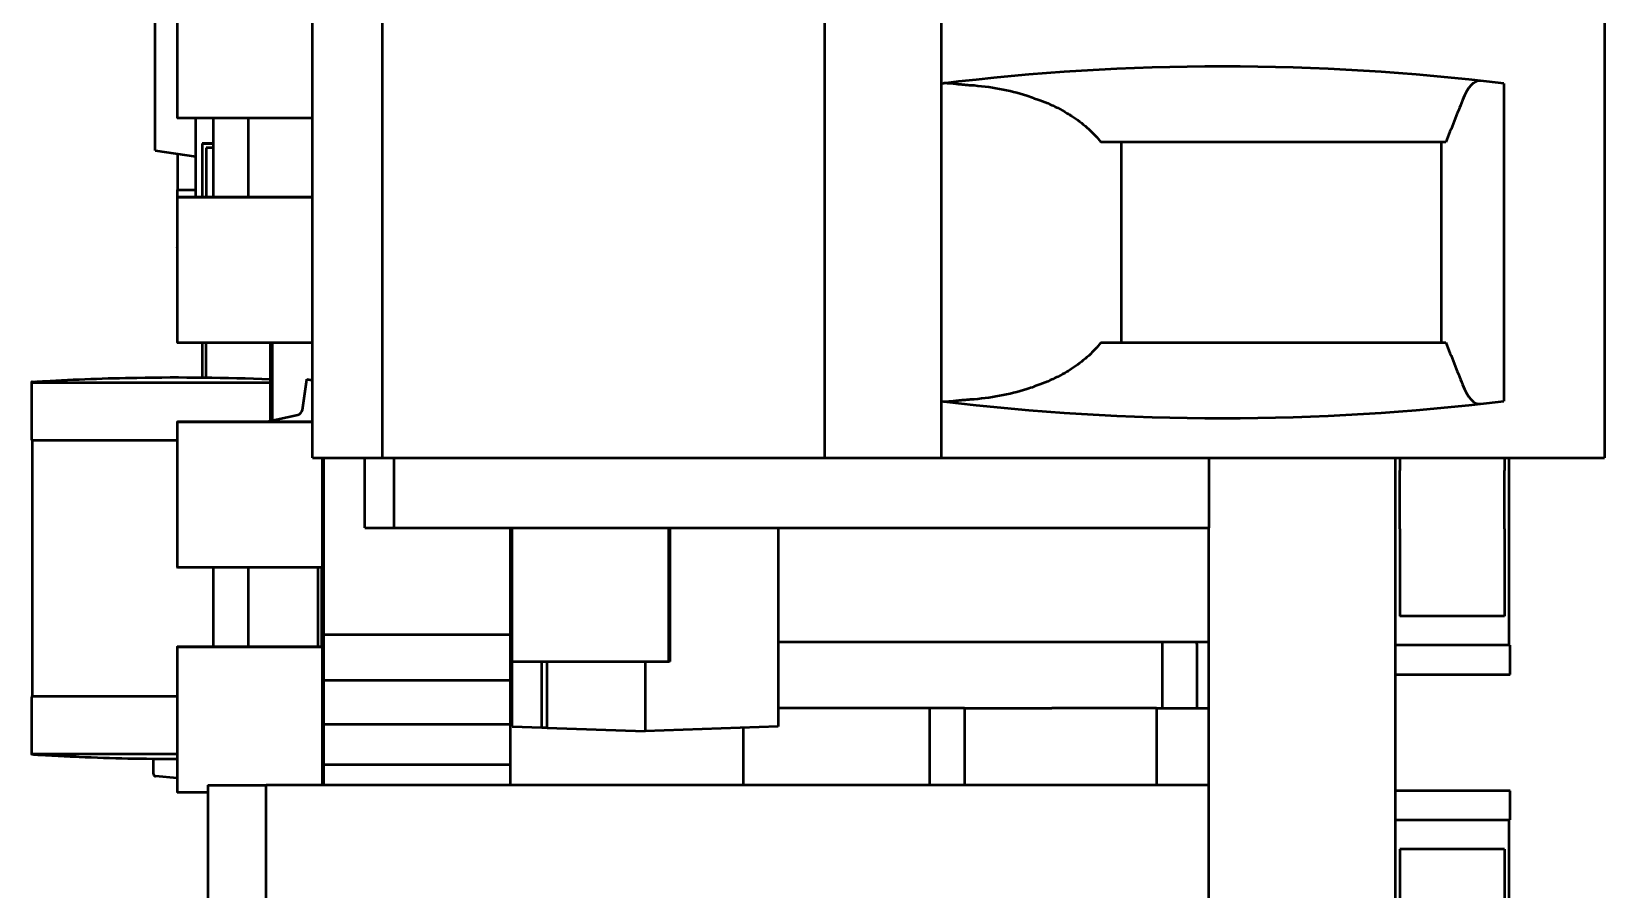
# Model space of a CAD drawing. Header units: millimetres. Extents: x 3100 to 5091, y 868 to 1900.
# Drawn here: x 3466.42 to 3479.94, y 1645.03 to 1652.4 of the extents above; entities that cross this region are included whole.
import ezdxf

# ---------------------------------------------------------------- set-up
doc = ezdxf.new("R2010")
doc.units = ezdxf.units.MM
doc.header["$LTSCALE"] = 1.8
doc.layers.add('외형선(ISO)', color=7, linetype='Continuous', lineweight=50)

msp = doc.modelspace()

# ---------------------------------------------------------------- linework, layer by layer
at = {"layer": '외형선(ISO)'}
for p, q in [((3468.84, 1648.736), (3468.84, 1662.936)), ((3469.44, 1648.736), (3469.44, 1662.936)), ((3473.24, 1648.736), (3473.24, 1662.936)), ((3474.24, 1662.936), (3474.24, 1648.736)), ((3479.94, 1662.936), (3479.94, 1648.736)), ((3467.675, 1652.9), (3467.675, 1651.66)), ((3467.487, 1651.374), (3467.487, 1652.813)), ((3479.076, 1651.95), (3479.076, 1649.223)), ((3467.68, 1651.655), (3468.84, 1651.655)), ((3467.837, 1650.975), (3467.837, 1651.655)), ((3467.987, 1650.975), (3467.987, 1651.655)), ((3468.287, 1651.655), (3468.287, 1650.975)), ((3467.487, 1651.374), (3467.837, 1651.325)), ((3467.89, 1651.435), (3467.987, 1651.435)), ((3467.89, 1651.435), (3467.89, 1651.434)), ((3467.987, 1651.434), (3467.89, 1651.434)), ((3467.89, 1651.434), (3467.89, 1650.975)), ((3467.89, 1651.434), (3467.89, 1651.434)), ((3467.925, 1651.399), (3467.925, 1650.975)), ((3467.925, 1651.399), (3467.925, 1651.399)), ((3467.987, 1651.399), (3467.925, 1651.399)), ((3467.987, 1651.399), (3467.925, 1651.399)), ((3475.79, 1649.726), (3475.79, 1651.446)), ((3478.54, 1649.726), (3478.54, 1651.446)), ((3467.68, 1651.347), (3467.68, 1651.036)), ((3467.675, 1651.031), (3467.675, 1650.97)), ((3467.675, 1651.031), (3467.675, 1651.031)), ((3467.675, 1650.97), (3467.675, 1649.73)), ((3467.837, 1651.036), (3467.68, 1651.036)), ((3468.84, 1650.975), (3467.68, 1650.975)), ((3467.68, 1650.975), (3467.68, 1650.975)), ((3467.68, 1650.975), (3468.84, 1650.975)), ((3467.68, 1649.725), (3468.84, 1649.725)), ((3467.89, 1649.725), (3467.89, 1649.427)), ((3467.925, 1649.426), (3467.925, 1649.725)), ((3468.475, 1649.725), (3468.475, 1649.053)), ((3468.495, 1649.058), (3468.495, 1649.725)), ((3466.425, 1649.383), (3466.425, 1649.382)), ((3466.425, 1649.382), (3466.425, 1648.892)), ((3466.43, 1649.382), (3468.475, 1649.382)), ((3468.752, 1649.148), (3468.789, 1649.41)), ((3468.789, 1649.411), (3468.84, 1649.403)), ((3468.789, 1649.41), (3468.789, 1649.411)), ((3468.789, 1649.411), (3468.84, 1649.403)), ((3468.789, 1649.411), (3468.789, 1649.411)), ((3468.789, 1649.411), (3468.84, 1649.403)), ((3468.789, 1649.411), (3468.789, 1649.411)), ((3468.789, 1649.411), (3468.84, 1649.404)), ((3468.789, 1649.411), (3468.789, 1649.411)), ((3468.789, 1649.411), (3468.84, 1649.404)), ((3468.789, 1649.411), (3468.789, 1649.411)), ((3468.789, 1649.41), (3468.84, 1649.403)), ((3468.789, 1649.41), (3468.789, 1649.41)), ((3468.789, 1649.41), (3468.84, 1649.403)), ((3468.789, 1649.41), (3468.84, 1649.403)), ((3468.789, 1649.41), (3468.789, 1649.41)), ((3468.437, 1649.045), (3468.713, 1649.106)), ((3468.437, 1649.045), (3468.713, 1649.106)), ((3468.437, 1649.045), (3468.713, 1649.106)), ((3468.438, 1649.045), (3468.713, 1649.106)), ((3468.438, 1649.045), (3468.713, 1649.106)), ((3468.438, 1649.045), (3468.713, 1649.106)), ((3468.438, 1649.045), (3468.713, 1649.106)), ((3468.439, 1649.045), (3468.713, 1649.106)), ((3467.675, 1649.04), (3467.675, 1647.8)), ((3468.84, 1649.045), (3467.68, 1649.045)), ((3467.68, 1649.045), (3468.84, 1649.045)), ((3467.68, 1649.045), (3467.68, 1649.045)), ((3468.168, 1649.04), (3468.168, 1649.04)), ((3468.432, 1649.04), (3468.432, 1649.04)), ((3468.436, 1649.045), (3468.436, 1649.045)), ((3468.437, 1649.045), (3468.437, 1649.045)), ((3468.437, 1649.045), (3468.437, 1649.045)), ((3468.437, 1649.045), (3468.437, 1649.045)), ((3468.437, 1649.045), (3468.437, 1649.045)), ((3468.438, 1649.045), (3468.438, 1649.045)), ((3468.438, 1649.045), (3468.438, 1649.045)), ((3468.438, 1649.045), (3468.438, 1649.045)), ((3466.43, 1648.887), (3467.675, 1648.887)), ((3466.43, 1648.887), (3466.43, 1646.687)), ((3468.84, 1648.736), (3469.14, 1648.736)), ((3468.925, 1647.8), (3468.925, 1648.736)), ((3468.937, 1647.216), (3468.937, 1648.736)), ((3469.14, 1648.736), (3469.44, 1648.736)), ((3469.29, 1648.136), (3469.29, 1648.736)), ((3469.44, 1648.736), (3473.24, 1648.736)), ((3469.54, 1648.136), (3469.54, 1648.736)), ((3473.24, 1648.736), (3473.74, 1648.736)), ((3473.74, 1648.736), (3473.94, 1648.736)), ((3473.94, 1648.736), (3474.24, 1648.736)), ((3474.24, 1648.736), (3479.94, 1648.736)), ((3476.54, 1648.736), (3476.54, 1648.136)), ((3478.14, 1648.736), (3478.14, 1631.426)), ((3478.18, 1648.736), (3478.18, 1648.626)), ((3479.08, 1648.736), (3479.08, 1648.626)), ((3479.12, 1647.126), (3479.12, 1648.736)), ((3478.18, 1648.126), (3478.18, 1648.626)), ((3479.08, 1648.126), (3479.08, 1648.626)), ((3469.29, 1648.136), (3469.54, 1648.136)), ((3469.54, 1648.136), (3469.64, 1648.136)), ((3469.64, 1648.136), (3476.54, 1648.136)), ((3470.54, 1647.216), (3470.54, 1648.136)), ((3470.555, 1646.986), (3470.555, 1648.136)), ((3471.902, 1646.986), (3471.902, 1648.136)), ((3471.911, 1646.986), (3471.911, 1648.136)), ((3472.841, 1648.136), (3472.841, 1646.429)), ((3476.54, 1645.926), (3476.54, 1648.136)), ((3478.18, 1648.126), (3478.18, 1647.376)), ((3479.08, 1648.126), (3479.08, 1647.376)), ((3468.92, 1647.795), (3467.68, 1647.795)), ((3467.987, 1647.114), (3467.987, 1647.795)), ((3468.287, 1647.795), (3468.287, 1647.114)), ((3468.887, 1647.114), (3468.887, 1647.795)), ((3468.888, 1647.114), (3468.888, 1647.795)), ((3468.92, 1647.114), (3468.92, 1647.795)), ((3479.08, 1647.376), (3478.18, 1647.376)), ((3470.54, 1647.216), (3468.937, 1647.216)), ((3468.937, 1646.824), (3468.937, 1647.216)), ((3470.54, 1646.824), (3470.54, 1647.216)), ((3467.675, 1647.109), (3467.675, 1645.869)), ((3468.92, 1647.114), (3467.68, 1647.114)), ((3467.68, 1647.114), (3467.68, 1647.114)), ((3467.68, 1647.114), (3468.92, 1647.114)), ((3468.92, 1647.114), (3468.92, 1647.114)), ((3468.925, 1645.926), (3468.925, 1647.109)), ((3470.54, 1647.156), (3470.555, 1647.156)), ((3472.841, 1647.156), (3476.54, 1647.156)), ((3476.14, 1647.156), (3476.14, 1646.586)), ((3476.44, 1646.586), (3476.44, 1647.131)), ((3479.128, 1647.126), (3478.14, 1647.126)), ((3479.128, 1646.876), (3479.128, 1647.126)), ((3470.555, 1646.429), (3470.555, 1646.986)), ((3470.809, 1646.42), (3470.809, 1646.985)), ((3470.854, 1646.418), (3470.854, 1646.985)), ((3471.597, 1646.985), (3470.86, 1646.985)), ((3471.698, 1646.985), (3471.698, 1646.389)), ((3471.911, 1646.986), (3471.902, 1646.986)), ((3470.54, 1646.824), (3468.937, 1646.824)), ((3468.937, 1646.447), (3468.937, 1646.824)), ((3470.54, 1646.447), (3470.54, 1646.824)), ((3478.14, 1646.876), (3479.128, 1646.876)), ((3466.425, 1646.683), (3466.425, 1646.682)), ((3466.425, 1646.682), (3466.425, 1646.192)), ((3467.675, 1646.687), (3466.43, 1646.687)), ((3474.14, 1646.586), (3472.841, 1646.586)), ((3474.44, 1646.586), (3474.14, 1646.586)), ((3474.14, 1646.586), (3474.14, 1645.926)), ((3474.44, 1646.586), (3475.19, 1646.586)), ((3474.44, 1646.586), (3474.44, 1645.926)), ((3476.09, 1646.586), (3475.19, 1646.586)), ((3476.09, 1646.586), (3476.54, 1646.586)), ((3476.09, 1646.586), (3476.09, 1645.926)), ((3470.54, 1646.447), (3468.937, 1646.447)), ((3468.937, 1646.1), (3468.937, 1646.447)), ((3470.54, 1646.1), (3470.54, 1646.447)), ((3470.555, 1646.429), (3470.809, 1646.42)), ((3470.809, 1646.42), (3470.828, 1646.419)), ((3470.828, 1646.419), (3470.837, 1646.419)), ((3470.837, 1646.419), (3470.854, 1646.418)), ((3470.854, 1646.418), (3471.698, 1646.389)), ((3472.841, 1646.429), (3471.698, 1646.389)), ((3472.54, 1646.418), (3472.54, 1645.926)), ((3467.675, 1646.192), (3466.43, 1646.192)), ((3467.472, 1646.192), (3467.472, 1646.192)), ((3467.472, 1646.021), (3467.472, 1646.149)), ((3470.54, 1646.1), (3468.937, 1646.1)), ((3468.937, 1645.926), (3468.937, 1646.1)), ((3470.54, 1645.926), (3470.54, 1646.1)), ((3467.675, 1645.985), (3467.49, 1646.001)), ((3467.68, 1645.864), (3467.94, 1645.864)), ((3467.94, 1645.926), (3467.94, 1644.926)), ((3467.94, 1645.926), (3468.44, 1645.926)), ((3468.44, 1644.926), (3468.44, 1645.926)), ((3476.54, 1645.926), (3468.44, 1645.926)), ((3476.54, 1633.926), (3476.54, 1645.926)), ((3479.128, 1645.876), (3478.14, 1645.876)), ((3479.128, 1645.626), (3479.128, 1645.876)), ((3478.14, 1645.626), (3479.128, 1645.626)), ((3479.12, 1643.126), (3479.12, 1645.626)), ((3479.08, 1645.376), (3478.18, 1645.376)), ((3478.18, 1645.376), (3478.18, 1644.626)), ((3479.08, 1645.376), (3479.08, 1644.626))]:
    msp.add_line(p, q, dxfattribs=at)
for centre, radius, start, end in [((3476.66, 1632.096), 20, 83.062, 96.9498), ((3467.68, 1651.66), 0.005, 180, 270.0199), ((3467.68, 1651.031), 0.005, 90, 180), ((3467.68, 1649.73), 0.005, 180, 270.0199), ((3476.66, 1669.076), 20, 263.0502, 276.938), ((3468.703, 1649.155), 0.05, 282.5361, 352), ((3468.703, 1649.155), 0.05, 282.5361, 352), ((3468.703, 1649.155), 0.05, 282.5361, 352), ((3468.703, 1649.155), 0.05, 282.5361, 352), ((3468.703, 1649.155), 0.05, 282.5361, 352), ((3468.703, 1649.155), 0.05, 282.5361, 352), ((3468.703, 1649.155), 0.05, 282.5361, 352), ((3468.703, 1649.155), 0.05, 282.5361, 352), ((3467.68, 1649.04), 0.005, 90, 180.0142), ((3466.43, 1648.892), 0.005, 180, 270), ((3476.39, 1647.131), 0.05, 0, 30), ((3466.43, 1646.683), 0.005, 90, 180), ((3468.92, 1646.683), 0.005, 0, 3.8273), ((3467.492, 1646.021), 0.02, 180, 265), ((3467.68, 1645.869), 0.005, 180, 270.0199)]:
    msp.add_arc(centre, radius, start, end, dxfattribs=at)
for centre, major_axis, ratio, start_param, end_param in [((3474.08, 1650.825), (-1.662, -0.285), 0.648616, 4.035739, 4.353534), ((3478.873, 1650.967), (-0.008, 1.007), 0.265469, 6.251531, 6.862917), ((3467.412, 1632.096), (-22.877, 0), 0.914642, 4.372426, 4.375396), ((4695.572, 416.559), (-1229.142, 1232.83), 0.000134, 6.282602, 6.283038), ((3467.412, 1669.076), (-22.877, 0), 0.914642, 1.907789, 1.910759), ((3478.873, 1650.206), (-0.008, -1.007), 0.265469, 5.703454, 6.31484), ((3474.08, 1650.348), (-1.662, 0.285), 0.648616, 1.929651, 2.247447), ((3470.86, 1646.986), (-0.305, 0), 0.00019, 0, 1.570796), ((3471.597, 1646.986), (0.305, 0), 0.00019, 4.712389, 6.283185), ((4695.621, 2876.966), (-1229.191, -1230.779), 0.000134, 0.000148, 0.000578)]:
    msp.add_ellipse(centre, major_axis=major_axis, ratio=ratio, start_param=start_param, end_param=end_param, dxfattribs=at)
for points, knots in [([(3474.49, 1651.934), (3474.476, 1651.935), (3474.463, 1651.936), (3474.45, 1651.937), (3474.444, 1651.938), (3474.437, 1651.938), (3474.431, 1651.939), (3474.425, 1651.94), (3474.419, 1651.94), (3474.413, 1651.941), (3474.401, 1651.942), (3474.389, 1651.943), (3474.378, 1651.944), (3474.367, 1651.946), (3474.357, 1651.947), (3474.347, 1651.948), (3474.337, 1651.949), (3474.328, 1651.95), (3474.319, 1651.95), (3474.315, 1651.951), (3474.311, 1651.951), (3474.307, 1651.951), (3474.303, 1651.952), (3474.299, 1651.952), (3474.296, 1651.952), (3474.288, 1651.953), (3474.282, 1651.953), (3474.276, 1651.953), (3474.27, 1651.953), (3474.265, 1651.952), (3474.26, 1651.952)], [0.125716, 0.125716, 0.125716, 0.125716, 0.1735105, 0.1735105, 0.1735105, 0.1972868, 0.1972868, 0.1972868, 0.2211022, 0.2211022, 0.2211022, 0.2689459, 0.2689459, 0.2689459, 0.3168849, 0.3168849, 0.3168849, 0.3646899, 0.3646899, 0.3646899, 0.3884782, 0.3884782, 0.3884782, 0.4122764, 0.4122764, 0.4122764, 0.46011, 0.46011, 0.46011, 0.5080516, 0.5080516, 0.5080516, 0.5080516]), ([(3475.04, 1651.823), (3475.072, 1651.813), (3475.103, 1651.802), (3475.133, 1651.79), (3475.164, 1651.778), (3475.193, 1651.765), (3475.221, 1651.751), (3475.249, 1651.737), (3475.276, 1651.723), (3475.302, 1651.708), (3475.315, 1651.701), (3475.328, 1651.693), (3475.34, 1651.686), (3475.353, 1651.678), (3475.365, 1651.67), (3475.377, 1651.662), (3475.401, 1651.646), (3475.424, 1651.629), (3475.445, 1651.612), (3475.467, 1651.595), (3475.488, 1651.577), (3475.508, 1651.559), (3475.527, 1651.541), (3475.546, 1651.523), (3475.564, 1651.504), (3475.581, 1651.485), (3475.598, 1651.466), (3475.613, 1651.446)], [0.1451984, 0.1451984, 0.1451984, 0.1451984, 0.2603351, 0.2603351, 0.2603351, 0.3755929, 0.3755929, 0.3755929, 0.4905301, 0.4905301, 0.4905301, 0.5477255, 0.5477255, 0.5477255, 0.6048945, 0.6048945, 0.6048945, 0.7195328, 0.7195328, 0.7195328, 0.8344442, 0.8344442, 0.8344442, 0.9494087, 0.9494087, 0.9494087, 1.0641462, 1.0641462, 1.0641462, 1.0641462]), ([(3478.72, 1651.808), (3478.708, 1651.778), (3478.696, 1651.748), (3478.684, 1651.718), (3478.672, 1651.688), (3478.66, 1651.658), (3478.648, 1651.627), (3478.636, 1651.597), (3478.624, 1651.567), (3478.612, 1651.537), (3478.6, 1651.507), (3478.588, 1651.477), (3478.576, 1651.446)], [27.3487746, 27.3487746, 27.3487746, 27.3487746, 27.5141397, 27.5141397, 27.5141397, 27.6795053, 27.6795053, 27.6795053, 27.8448716, 27.8448716, 27.8448716, 28.0102384, 28.0102384, 28.0102384, 28.0102384]), ([(3467.68, 1650.975), (3467.679, 1650.975), (3467.677, 1650.974), (3467.676, 1650.973), (3467.676, 1650.973), (3467.676, 1650.972), (3467.676, 1650.972), (3467.675, 1650.971), (3467.675, 1650.971), (3467.675, 1650.971), (3467.675, 1650.971), (3467.675, 1650.97), (3467.675, 1650.97), (3467.675, 1650.97), (3467.675, 1650.97), (3467.675, 1650.97), (3467.675, 1650.97), (3467.675, 1650.97), (3467.675, 1650.97), (3467.675, 1650.97), (3467.675, 1650.97), (3467.675, 1650.97)], [0.0000000028, 0.0000000028, 0.0000000028, 0.0000000028, 0.0004738719, 0.0004738719, 0.0004738719, 0.0007108064, 0.0007108064, 0.0007108064, 0.0008292737, 0.0008292737, 0.0008292737, 0.0008885073, 0.0008885073, 0.0008885073, 0.0009181242, 0.0009181242, 0.0009181242, 0.0009329326, 0.0009329326, 0.0009329326, 0.000947741, 0.000947741, 0.000947741, 0.000947741]), ([(3475.613, 1649.726), (3475.598, 1649.707), (3475.581, 1649.688), (3475.564, 1649.669), (3475.546, 1649.65), (3475.527, 1649.631), (3475.508, 1649.613), (3475.488, 1649.595), (3475.467, 1649.578), (3475.445, 1649.561), (3475.424, 1649.543), (3475.401, 1649.527), (3475.377, 1649.511), (3475.365, 1649.503), (3475.353, 1649.495), (3475.34, 1649.487), (3475.328, 1649.479), (3475.315, 1649.472), (3475.302, 1649.464), (3475.276, 1649.45), (3475.249, 1649.435), (3475.221, 1649.422), (3475.193, 1649.408), (3475.164, 1649.395), (3475.133, 1649.383), (3475.103, 1649.371), (3475.072, 1649.36), (3475.04, 1649.35)], [0.5896293, 0.5896293, 0.5896293, 0.5896293, 0.7043669, 0.7043669, 0.7043669, 0.8193314, 0.8193314, 0.8193314, 0.9342428, 0.9342428, 0.9342428, 1.048881, 1.048881, 1.048881, 1.1060499, 1.1060499, 1.1060499, 1.1632454, 1.1632454, 1.1632454, 1.2781827, 1.2781827, 1.2781827, 1.3934405, 1.3934405, 1.3934405, 1.5085772, 1.5085772, 1.5085772, 1.5085772]), ([(3478.576, 1649.726), (3478.588, 1649.696), (3478.6, 1649.666), (3478.612, 1649.636), (3478.624, 1649.606), (3478.636, 1649.576), (3478.648, 1649.545), (3478.66, 1649.515), (3478.672, 1649.485), (3478.684, 1649.455), (3478.696, 1649.425), (3478.708, 1649.395), (3478.72, 1649.365)], [11.3358505, 11.3358505, 11.3358505, 11.3358505, 11.5012174, 11.5012174, 11.5012174, 11.6665836, 11.6665836, 11.6665836, 11.8319493, 11.8319493, 11.8319493, 11.9973143, 11.9973143, 11.9973143, 11.9973143]), ([(3466.43, 1649.388), (3466.429, 1649.388), (3466.427, 1649.387), (3466.426, 1649.386), (3466.426, 1649.386), (3466.426, 1649.385), (3466.426, 1649.385), (3466.425, 1649.384), (3466.425, 1649.384), (3466.425, 1649.384), (3466.425, 1649.384), (3466.425, 1649.384), (3466.425, 1649.383), (3466.425, 1649.383), (3466.425, 1649.383), (3466.425, 1649.383), (3466.425, 1649.383), (3466.425, 1649.383), (3466.425, 1649.383), (3466.425, 1649.383), (3466.425, 1649.383), (3466.425, 1649.383)], [0.0000300523, 0.0000300523, 0.0000300523, 0.0000300523, 0.0004739786, 0.0004739786, 0.0004739786, 0.0007109667, 0.0007109667, 0.0007109667, 0.0008294607, 0.0008294607, 0.0008294607, 0.0008887078, 0.0008887078, 0.0008887078, 0.0009183313, 0.0009183313, 0.0009183313, 0.000933143, 0.000933143, 0.000933143, 0.0009479548, 0.0009479548, 0.0009479548, 0.0009479548]), ([(3466.43, 1649.388), (3466.431, 1649.388), (3466.432, 1649.388), (3466.436, 1649.388), (3466.438, 1649.389), (3466.443, 1649.389), (3466.445, 1649.389), (3466.45, 1649.389), (3466.452, 1649.389), (3466.459, 1649.39), (3466.463, 1649.39), (3466.473, 1649.391), (3466.479, 1649.391), (3466.501, 1649.392), (3466.518, 1649.393), (3466.665, 1649.402), (3466.801, 1649.409), (3467.066, 1649.419), (3467.198, 1649.422), (3467.712, 1649.431), (3468.094, 1649.427), (3468.475, 1649.411)], [0, 0, 0, 0, 0.0247539, 0.0247539, 0.0340389, 0.0340389, 0.0389956, 0.0389956, 0.0414764, 0.0414764, 0.0439724, 0.0439724, 0.0464891, 0.0464891, 0.0515627, 0.0515627, 0.091625, 0.091625, 0.1312316, 0.1312316, 0.2457701, 0.2457701, 0.2457701, 0.2457701]), ([(3474.26, 1649.221), (3474.265, 1649.22), (3474.27, 1649.22), (3474.276, 1649.22), (3474.282, 1649.22), (3474.288, 1649.22), (3474.296, 1649.221), (3474.299, 1649.221), (3474.303, 1649.221), (3474.307, 1649.221), (3474.311, 1649.222), (3474.315, 1649.222), (3474.319, 1649.222), (3474.328, 1649.223), (3474.337, 1649.224), (3474.347, 1649.225), (3474.357, 1649.226), (3474.367, 1649.227), (3474.378, 1649.228), (3474.389, 1649.23), (3474.401, 1649.231), (3474.413, 1649.232), (3474.419, 1649.233), (3474.425, 1649.233), (3474.431, 1649.234), (3474.437, 1649.234), (3474.444, 1649.235), (3474.45, 1649.235), (3474.463, 1649.237), (3474.476, 1649.238), (3474.49, 1649.239)], [0.0672172, 0.0672172, 0.0672172, 0.0672172, 0.1151588, 0.1151588, 0.1151588, 0.1629924, 0.1629924, 0.1629924, 0.1867906, 0.1867906, 0.1867906, 0.2105789, 0.2105789, 0.2105789, 0.2583839, 0.2583839, 0.2583839, 0.3063229, 0.3063229, 0.3063229, 0.3541665, 0.3541665, 0.3541665, 0.377982, 0.377982, 0.377982, 0.4017583, 0.4017583, 0.4017583, 0.4495528, 0.4495528, 0.4495528, 0.4495528]), ([(3467.675, 1647.8), (3467.675, 1647.8), (3467.675, 1647.8), (3467.675, 1647.799), (3467.675, 1647.797), (3467.677, 1647.795), (3467.68, 1647.795)], [-0.0000046349, -0.0000046349, -0.0000046349, -0.0000046349, 0.0000103556, 0.0000103556, 0.0000103556, 0.0009547571, 0.0009547571, 0.0009547571, 0.0009547571]), ([(3468.92, 1647.795), (3468.922, 1647.795), (3468.923, 1647.795), (3468.924, 1647.796), (3468.924, 1647.797), (3468.925, 1647.797), (3468.925, 1647.798), (3468.925, 1647.798), (3468.925, 1647.798), (3468.925, 1647.799), (3468.925, 1647.799), (3468.925, 1647.799), (3468.925, 1647.799), (3468.925, 1647.799), (3468.925, 1647.799), (3468.925, 1647.799), (3468.925, 1647.799), (3468.925, 1647.799), (3468.925, 1647.799), (3468.925, 1647.8), (3468.925, 1647.8), (3468.925, 1647.8)], [0.000000157, 0.000000157, 0.000000157, 0.000000157, 0.0004739493, 0.0004739493, 0.0004739493, 0.0007108454, 0.0007108454, 0.0007108454, 0.0008292935, 0.0008292935, 0.0008292935, 0.0008885175, 0.0008885175, 0.0008885175, 0.0009181295, 0.0009181295, 0.0009181295, 0.0009329355, 0.0009329355, 0.0009329355, 0.0009477415, 0.0009477415, 0.0009477415, 0.0009477415]), ([(3467.68, 1647.114), (3467.679, 1647.114), (3467.677, 1647.113), (3467.676, 1647.112), (3467.676, 1647.112), (3467.676, 1647.111), (3467.676, 1647.111), (3467.675, 1647.11), (3467.675, 1647.11), (3467.675, 1647.11), (3467.675, 1647.11), (3467.675, 1647.11), (3467.675, 1647.11), (3467.675, 1647.109), (3467.675, 1647.109), (3467.675, 1647.109), (3467.675, 1647.109), (3467.675, 1647.109), (3467.675, 1647.109), (3467.675, 1647.109), (3467.675, 1647.109), (3467.675, 1647.109)], [0.0000000028, 0.0000000028, 0.0000000028, 0.0000000028, 0.0004738719, 0.0004738719, 0.0004738719, 0.0007108064, 0.0007108064, 0.0007108064, 0.0008292737, 0.0008292737, 0.0008292737, 0.0008885073, 0.0008885073, 0.0008885073, 0.0009181242, 0.0009181242, 0.0009181242, 0.0009329326, 0.0009329326, 0.0009329326, 0.000947741, 0.000947741, 0.000947741, 0.000947741]), ([(3468.925, 1647.109), (3468.925, 1647.109), (3468.925, 1647.109), (3468.925, 1647.109), (3468.925, 1647.111), (3468.923, 1647.114), (3468.92, 1647.114)], [-0.0000046349, -0.0000046349, -0.0000046349, -0.0000046349, 0.0000103531, 0.0000103531, 0.0000103531, 0.0009545967, 0.0009545967, 0.0009545967, 0.0009545967]), ([(3467.675, 1646.148), (3467.394, 1646.148), (3467.113, 1646.154), (3466.765, 1646.169), (3466.696, 1646.172), (3466.591, 1646.178), (3466.553, 1646.18), (3466.509, 1646.183), (3466.501, 1646.183), (3466.486, 1646.184), (3466.479, 1646.184), (3466.467, 1646.185), (3466.462, 1646.185), (3466.452, 1646.186), (3466.448, 1646.186), (3466.424, 1646.188), (3466.431, 1646.187), (3466.43, 1646.187)], [0.1657642, 0.1657642, 0.1657642, 0.1657642, 0.2500293, 0.2500293, 0.2705191, 0.2705191, 0.2817853, 0.2817853, 0.284269, 0.284269, 0.286774, 0.286774, 0.2892861, 0.2892861, 0.2942431, 0.2942431, 0.3315237, 0.3315237, 0.3315237, 0.3315237])]:
    msp.add_open_spline(points, degree=3, knots=knots, dxfattribs=at)
for points, weights in [([(3478.576, 1651.446), (3477.092, 1651.446), (3475.613, 1651.446)], [1.02770253116, 1.0315913874, 1.02946340223]), ([(3475.613, 1649.726), (3477.092, 1649.726), (3478.576, 1649.726)], [1.02946340223, 1.0315913874, 1.02770253116])]:
    msp.add_rational_spline(points, weights, degree=2, dxfattribs=at)
for points in [[(3467.675, 1650.54), (3467.675, 1650.54), (3467.675, 1650.54), (3467.675, 1650.541)], [(3466.43, 1646.187), (3466.428, 1646.187), (3466.425, 1646.19), (3466.425, 1646.192)]]:
    msp.add_open_spline(points, degree=3, dxfattribs=at)

doc.saveas('drawing.dxf')
